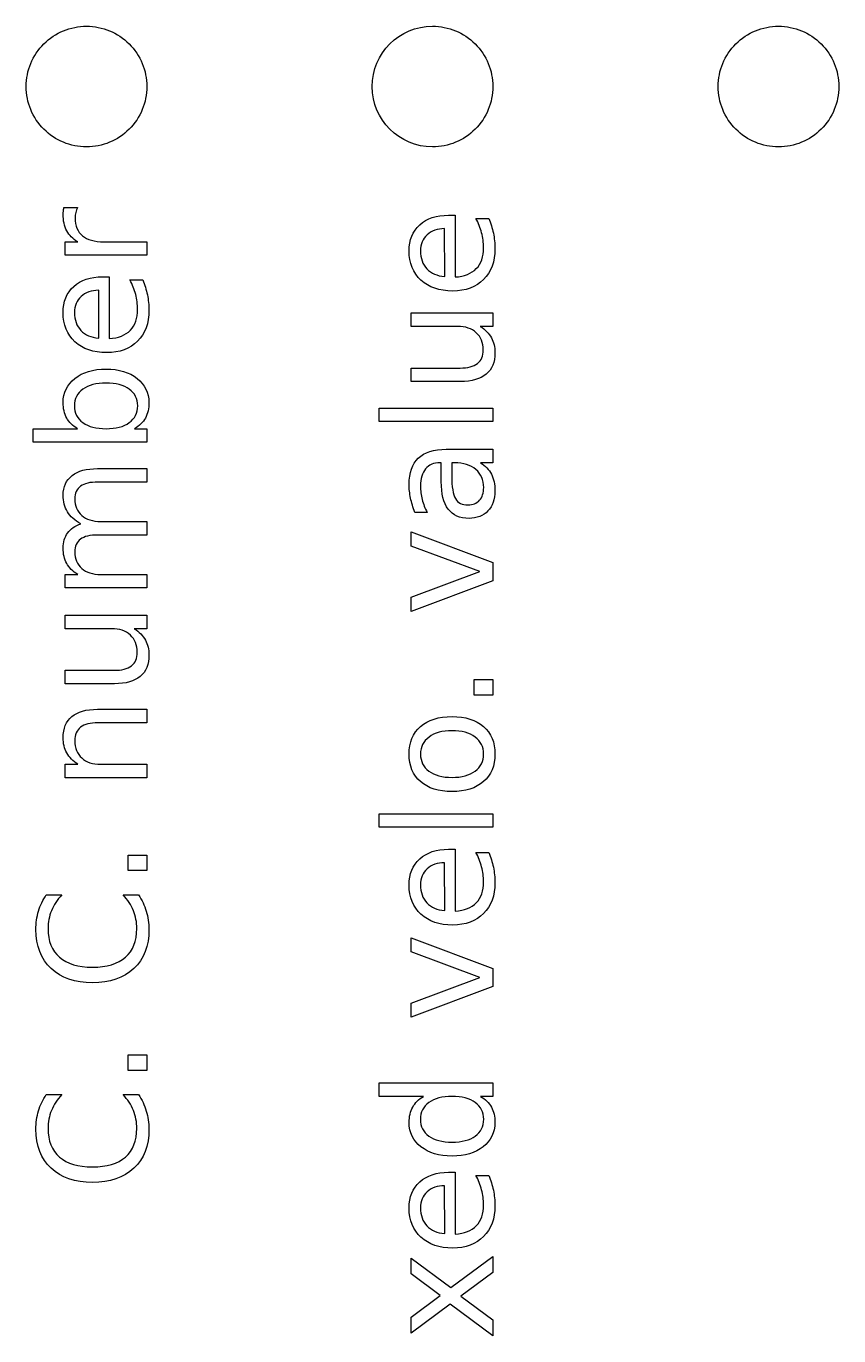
# Model space of a CAD drawing. Extents: x 30 to 245, y 40 to 174.
# Drawn here: x 110.45 to 131.33, y 74.28 to 107.92 of the extents above; entities that cross this region are included whole.
import ezdxf

# ---------------------------------------------------------------- set-up
doc = ezdxf.new("R2010")
doc.units = 0
doc.layers.add('Calque_1', color=7, linetype='CONTINUOUS')

msp = doc.modelspace()

# ---------------------------------------------------------------- linework, layer by layer
at = {"layer": 'Calque_1', "color": 1}
for points in [[(113.55, 106.36501)], [(122.44, 106.36501)], [(131.33, 106.36501)]]:
    msp.add_lwpolyline(points, close=True, dxfattribs=at)
at = {"layer": 'Calque_1', "color": 7}
for points in [[(111.41853, 103.2593), (111.7725, 103.26125)], [(121.30375, 103.06062), (121.4725, 103.06062), (121.4725, 101.47437)], [(121.30385, 103.06062), (121.30375, 103.06062)], [(122.00693, 102.98), (122.33318, 102.98)], [(121.20438, 101.48562), (121.2025, 102.71562)], [(112.44377, 102.37813), (113.55, 102.37813), (113.55, 102.03125), (111.45, 102.03125), (111.45, 102.37813), (111.77625, 102.37813)], [(112.41375, 101.47812), (112.5825, 101.47812), (112.5825, 99.89187)], [(112.41385, 101.47812), (112.41375, 101.47812)], [(113.11693, 101.3975), (113.44318, 101.3975)], [(112.31438, 99.90312), (112.3125, 101.13312)], [(121.53063, 100.205), (120.34, 100.205), (120.34, 100.55), (122.44, 100.55), (122.44, 100.205), (122.1175, 100.205)], [(121.61125, 98.79125), (120.34, 98.79125), (120.34, 99.13625), (121.59813, 99.13625)], [(113.23497, 97.57812), (113.54997, 97.57812), (113.54997, 97.23125), (110.63247, 97.23125), (110.63247, 97.57812), (111.76875, 97.57812)], [(121.24188, 97.04937), (122.44, 97.04937), (122.44, 96.70437), (122.12125, 96.70437)], [(112.2825, 96.55437), (113.55, 96.55437), (113.55, 96.2075), (112.29375, 96.2075)], [(121.11438, 96.22062), (121.11438, 96.70437), (121.08068, 96.70437)], [(121.46123, 96.70437), (121.38433, 96.70437), (121.38438, 96.36125)], [(112.36313, 95.195), (113.55, 95.195), (113.55, 94.84812), (112.29375, 94.84812)], [(120.75441, 95.42937), (120.43566, 95.42937)], [(112.36313, 93.83562), (113.55, 93.83562), (113.55, 93.48875), (111.45, 93.48875), (111.45, 93.83562), (111.77625, 93.83562)], [(112.64063, 92.4425), (111.45, 92.4425), (111.45, 92.7875), (113.55, 92.7875), (113.55, 92.4425), (113.2275, 92.4425)], [(112.72125, 91.02875), (111.45, 91.02875), (111.45, 91.37375), (112.70813, 91.37375)], [(112.2825, 90.3725), (113.55, 90.3725), (113.55, 90.0275), (112.29375, 90.0275)], [(112.36313, 88.96062), (113.55, 88.96062), (113.55, 88.61375), (111.45, 88.61375), (111.45, 88.96062), (111.77625, 88.96062)], [(121.30375, 86.77812), (121.4725, 86.77812), (121.4725, 85.19187)], [(121.30385, 86.77812), (121.30375, 86.77812)], [(122.00693, 86.6975), (122.33318, 86.6975)], [(121.20438, 85.20312), (121.2025, 86.43312)], [(110.96625, 85.60812), (111.36563, 85.60812)], [(112.93881, 85.60812), (113.33444, 85.60812)], [(120.65875, 80.43125), (119.5225, 80.43125), (119.5225, 80.77625), (122.44, 80.77625), (122.44, 80.43125), (122.125, 80.43125)], [(110.96625, 80.47812), (111.36563, 80.47812)], [(112.93881, 80.47812), (113.33444, 80.47812)], [(121.30375, 78.48312), (121.4725, 78.48312), (121.4725, 76.89687)], [(121.30385, 78.48312), (121.30375, 78.48312)], [(122.00693, 78.4025), (122.33318, 78.4025)], [(121.20438, 76.90812), (121.2025, 78.13812)]]:
    msp.add_lwpolyline(points, dxfattribs=at)
for points in [[(120.28938, 99.65937)], [(112.50188, 98.75187)], [(121.61127, 98.79125)], [(119.5225, 97.76187), (119.5225, 98.10687), (122.44, 98.10687), (122.44, 97.76187)], [(121.24191, 97.04937)], [(111.8531, 95.13687)], [(120.34, 92.88687), (120.34, 93.2525), (122.1025, 93.90875), (120.34, 94.565), (120.34, 94.93062), (122.44, 94.14312), (122.44, 93.67437)], [(111.39938, 91.89687)], [(112.72127, 91.02875)], [(121.96375, 90.73812), (121.96375, 91.13375), (122.44, 91.13375), (122.44, 90.73812)], [(112.28255, 90.3725)], [(120.28938, 89.22312)], [(120.58188, 89.22312)], [(119.5225, 87.34437), (119.5225, 87.68937), (122.44, 87.68937), (122.44, 87.34437)], [(113.07375, 86.23062), (113.07375, 86.62625), (113.55, 86.62625), (113.55, 86.23062)], [(110.96631, 85.60812)], [(120.34, 82.46187), (120.34, 82.8275), (122.1025, 83.48375), (120.34, 84.14), (120.34, 84.50562), (122.44, 83.71812), (122.44, 83.24937)], [(113.07375, 81.10062), (113.07375, 81.49625), (113.55, 81.49625), (113.55, 81.10062)], [(110.96631, 80.47812)], [(120.65878, 80.43125)], [(121.39188, 79.25562)], [(120.34, 76.28), (121.36188, 75.52062), (122.44, 76.31937), (122.44, 75.9125), (121.615, 75.30125), (122.44, 74.69), (122.44, 74.28312), (121.34125, 75.09875), (120.34, 74.3525), (120.34, 74.75937), (121.08813, 75.31625), (120.34, 75.87312)]]:
    msp.add_lwpolyline(points, close=True, dxfattribs=at)
at = {"layer": 'Calque_1', "color": 1}
for points in [[(110.903984, 107.461026), (111.194666, 107.751707), (111.588914, 107.91501), (112, 107.91501)], [(112, 107.91501), (112.411086, 107.91501), (112.805334, 107.751707), (113.096016, 107.461026)], [(119.34, 106.36501), (119.34, 107.221051), (120.033959, 107.91501), (120.89, 107.91501)], [(120.89, 107.91501), (121.301086, 107.91501), (121.695334, 107.751707), (121.986016, 107.461026)], [(128.683984, 107.461026), (128.974666, 107.751707), (129.368914, 107.91501), (129.78, 107.91501)], [(129.78, 107.91501), (130.191086, 107.91501), (130.585334, 107.751707), (130.876016, 107.461026)], [(110.45, 106.36501), (110.45, 106.776096), (110.613303, 107.170344), (110.903984, 107.461026)], [(113.096016, 107.461026), (113.386697, 107.170344), (113.55, 106.776096), (113.55, 106.36501)], [(121.986016, 107.461026), (122.276697, 107.170344), (122.44, 106.776096), (122.44, 106.36501)], [(128.23, 106.36501), (128.23, 106.776096), (128.393303, 107.170344), (128.683984, 107.461026)], [(130.876016, 107.461026), (131.166697, 107.170344), (131.33, 106.776096), (131.33, 106.36501)], [(110.903984, 105.268994), (110.613303, 105.559676), (110.45, 105.953924), (110.45, 106.36501)], [(113.55, 106.36501), (113.55, 105.953924), (113.386697, 105.559676), (113.096016, 105.268994)], [(120.89, 104.81501), (120.033959, 104.81501), (119.34, 105.508969), (119.34, 106.36501)], [(122.44, 106.36501), (122.44, 105.953924), (122.276697, 105.559676), (121.986016, 105.268994)], [(128.683984, 105.268994), (128.393303, 105.559676), (128.23, 105.953924), (128.23, 106.36501)], [(131.33, 106.36501), (131.33, 105.953924), (131.166697, 105.559676), (130.876016, 105.268994)], [(112, 104.81501), (111.588914, 104.81501), (111.194666, 104.978313), (110.903984, 105.268994)], [(113.096016, 105.268994), (112.805334, 104.978313), (112.411086, 104.81501), (112, 104.81501)], [(121.986016, 105.268994), (121.695334, 104.978313), (121.301086, 104.81501), (120.89, 104.81501)], [(129.78, 104.81501), (129.368914, 104.81501), (128.974666, 104.978313), (128.683984, 105.268994)], [(130.876016, 105.268994), (130.585334, 104.978313), (130.191086, 104.81501), (129.78, 104.81501)]]:
    msp.add_open_spline(points, degree=3, dxfattribs=at)
at = {"layer": 'Calque_1', "color": 7}
for points in [[(111.40543, 103.1637), (111.408097, 103.192433), (111.412463, 103.2243), (111.41853, 103.2593)], [(111.7725, 103.26125), (111.750033, 103.222517), (111.7338, 103.180017), (111.7238, 103.13375)], [(111.39943, 103.085), (111.39943, 103.108733), (111.40143, 103.134967), (111.40543, 103.1637)], [(111.49313, 102.66125), (111.430663, 102.777503), (111.39943, 102.918753), (111.39943, 103.085)], [(111.7238, 103.13375), (111.712533, 103.08875), (111.7069, 103.03875), (111.7069, 102.98375)], [(111.7069, 102.98375), (111.7069, 102.78875), (111.77065, 102.63875), (111.89815, 102.53375)], [(120.56323, 102.81312), (120.744477, 102.97812), (120.99135, 103.06062), (121.30385, 103.06062)], [(122.15318, 102.60875), (122.120713, 102.73375), (122.071963, 102.8575), (122.00693, 102.98)], [(122.33318, 102.98), (122.385647, 102.856247), (122.425647, 102.72937), (122.45318, 102.59937)], [(111.77625, 102.37813), (111.64875, 102.45063), (111.554377, 102.545003), (111.49313, 102.66125)], [(120.28948, 102.14375), (120.28948, 102.42625), (120.38073, 102.649373), (120.56323, 102.81312)], [(121.2025, 102.71562), (121.013753, 102.712953), (120.86313, 102.65983), (120.75063, 102.55625)], [(122.20188, 102.22437), (122.20188, 102.35687), (122.185647, 102.484997), (122.15318, 102.60875)], [(122.45318, 102.59937), (122.480713, 102.46937), (122.49448, 102.337497), (122.49448, 102.20375)], [(111.89815, 102.53375), (112.024397, 102.430003), (112.20627, 102.37813), (112.44377, 102.37813)], [(120.75063, 102.55625), (120.63813, 102.45375), (120.58188, 102.3175), (120.58188, 102.1475)], [(120.59323, 101.39187), (120.39073, 101.578123), (120.28948, 101.82875), (120.28948, 102.14375)], [(120.58188, 102.1475), (120.58188, 101.955), (120.636253, 101.800623), (120.745, 101.68437)], [(122.01625, 101.68812), (122.140003, 101.816873), (122.20188, 101.995623), (122.20188, 102.22437)], [(122.49448, 102.20375), (122.49448, 101.86875), (122.39698, 101.603123), (122.20198, 101.40687)], [(120.745, 101.68437), (120.853753, 101.56937), (121.00688, 101.50312), (121.20438, 101.48562)], [(121.4725, 101.47437), (121.71, 101.48937), (121.89125, 101.56062), (122.01625, 101.68812)], [(111.67323, 101.23062), (111.854477, 101.39562), (112.10135, 101.47812), (112.41385, 101.47812)], [(113.26318, 101.02625), (113.230713, 101.15125), (113.181963, 101.275), (113.11693, 101.3975)], [(113.44318, 101.3975), (113.495647, 101.273747), (113.535647, 101.14687), (113.56318, 101.01687)], [(121.41073, 101.11437), (121.066977, 101.11437), (120.794477, 101.20687), (120.59323, 101.39187)], [(122.20198, 101.40687), (122.00698, 101.21187), (121.74323, 101.11437), (121.41073, 101.11437)], [(111.39948, 100.56125), (111.39948, 100.84375), (111.49073, 101.066873), (111.67323, 101.23062)], [(111.86063, 100.97375), (111.74813, 100.87125), (111.69188, 100.735), (111.69188, 100.565)], [(112.3125, 101.13312), (112.123753, 101.130453), (111.97313, 101.07733), (111.86063, 100.97375)], [(113.31188, 100.64187), (113.31188, 100.77437), (113.295647, 100.902497), (113.26318, 101.02625)], [(113.56318, 101.01687), (113.590713, 100.88687), (113.60448, 100.754997), (113.60448, 100.62125)], [(111.70323, 99.80937), (111.50073, 99.995623), (111.39948, 100.24625), (111.39948, 100.56125)], [(111.69188, 100.565), (111.69188, 100.3725), (111.746253, 100.218123), (111.855, 100.10187)], [(113.12625, 100.10562), (113.250003, 100.234373), (113.31188, 100.413123), (113.31188, 100.64187)], [(113.60448, 100.62125), (113.60448, 100.28625), (113.50698, 100.020623), (113.31198, 99.82437)], [(111.855, 100.10187), (111.963753, 99.98687), (112.11688, 99.92062), (112.31438, 99.90312)], [(112.5825, 99.89187), (112.82, 99.90687), (113.00125, 99.97812), (113.12625, 100.10562)], [(122.01625, 100.04187), (121.897503, 100.150623), (121.73563, 100.205), (121.53063, 100.205)], [(122.19438, 99.60125), (122.19438, 99.787497), (122.135003, 99.93437), (122.01625, 100.04187)], [(122.1175, 100.205), (122.245, 100.121247), (122.34, 100.023747), (122.4025, 99.9125)], [(122.4025, 99.9125), (122.463767, 99.8025), (122.4944, 99.674373), (122.4944, 99.52812)], [(112.52073, 99.53187), (112.176977, 99.53187), (111.904477, 99.62437), (111.70323, 99.80937)], [(113.31198, 99.82437), (113.11698, 99.62937), (112.85323, 99.53187), (112.52073, 99.53187)], [(122.04625, 99.2525), (122.145003, 99.33), (122.19438, 99.44625), (122.19438, 99.60125)], [(121.59813, 99.13625), (121.796877, 99.13625), (121.94625, 99.175), (122.04625, 99.2525)], [(122.4944, 99.52812), (122.4944, 99.286873), (122.4194, 99.10375), (122.2694, 98.97875)], [(111.7031, 98.87), (111.9056, 99.03), (112.17185, 99.11), (112.50185, 99.11)], [(112.50185, 99.11), (112.83185, 99.11), (113.0981, 99.03), (113.3006, 98.87)], [(122.2694, 98.97875), (122.1194, 98.85375), (121.900023, 98.79125), (121.61127, 98.79125)], [(111.39935, 98.24937), (111.39935, 98.50437), (111.5006, 98.711247), (111.7031, 98.87)], [(111.90563, 98.59437), (111.76063, 98.490623), (111.68813, 98.3475), (111.68813, 98.165)], [(112.50188, 98.75187), (112.248127, 98.75187), (112.049377, 98.69937), (111.90563, 98.59437)], [(113.1, 98.59437), (112.955, 98.69937), (112.755627, 98.75187), (112.50188, 98.75187)], [(113.31563, 98.165), (113.31563, 98.3475), (113.243753, 98.490623), (113.1, 98.59437)], [(113.3006, 98.87), (113.5031, 98.711247), (113.60435, 98.50437), (113.60435, 98.24937)], [(111.49125, 97.85187), (111.429983, 97.963123), (111.39935, 98.095623), (111.39935, 98.24937)], [(113.60435, 98.24937), (113.60435, 98.095623), (113.57435, 97.963123), (113.51435, 97.85187)], [(111.68813, 98.165), (111.68813, 97.9825), (111.76063, 97.83875), (111.90563, 97.73375)], [(113.1, 97.73375), (113.243753, 97.83875), (113.31563, 97.9825), (113.31563, 98.165)], [(111.76875, 97.57812), (111.64375, 97.65062), (111.55125, 97.74187), (111.49125, 97.85187)], [(111.90563, 97.73375), (112.049377, 97.629997), (112.248127, 97.57812), (112.50188, 97.57812)], [(112.50188, 97.57812), (112.755627, 97.57812), (112.955, 97.629997), (113.1, 97.73375)], [(113.51435, 97.85187), (113.453083, 97.74187), (113.359957, 97.65062), (113.23497, 97.57812)], [(120.52566, 96.82437), (120.68316, 96.97437), (120.92191, 97.04937), (121.24191, 97.04937)], [(111.63, 96.37625), (111.7825, 96.494997), (112, 96.55437), (112.2825, 96.55437)], [(120.28941, 96.14375), (120.28941, 96.447497), (120.36816, 96.67437), (120.52566, 96.82437)], [(120.71318, 96.54687), (120.62568, 96.443123), (120.58193, 96.296873), (120.58193, 96.10812)], [(121.08068, 96.70437), (120.921927, 96.70437), (120.799427, 96.65187), (120.71318, 96.54687)], [(122.00311, 96.53), (121.866857, 96.646247), (121.68623, 96.70437), (121.46123, 96.70437)], [(122.20561, 96.07062), (122.20561, 96.261873), (122.13811, 96.415), (122.00311, 96.53)], [(122.12125, 96.70437), (122.24875, 96.625623), (122.343127, 96.5275), (122.40438, 96.41)], [(111.39938, 95.87), (111.39938, 96.088747), (111.476253, 96.257497), (111.63, 96.37625)], [(112.29375, 96.2075), (112.092503, 96.2075), (111.94313, 96.171873), (111.84563, 96.10062)], [(121.29438, 95.51187), (121.17438, 95.670623), (121.11438, 95.906873), (121.11438, 96.22062)], [(121.38438, 96.36125), (121.38438, 96.082497), (121.416247, 95.88937), (121.47998, 95.78187)], [(122.40438, 96.41), (122.46438, 96.2925), (122.49438, 96.14875), (122.49438, 95.97875)], [(111.51, 95.44625), (111.436253, 95.56625), (111.39938, 95.7075), (111.39938, 95.87)], [(111.84563, 96.10062), (111.74813, 96.029373), (111.69938, 95.920623), (111.69938, 95.77437)], [(120.32691, 95.79687), (120.30191, 95.915623), (120.28941, 96.03125), (120.28941, 96.14375)], [(120.58193, 96.10812), (120.58193, 95.98812), (120.596297, 95.871247), (120.62503, 95.7575)], [(122.09873, 95.74062), (122.169983, 95.821873), (122.20561, 95.931873), (122.20561, 96.07062)], [(122.49438, 95.97875), (122.49438, 95.76375), (122.43438, 95.5925), (122.31438, 95.465)], [(111.69938, 95.77437), (111.69938, 95.595623), (111.758753, 95.454373), (111.8775, 95.35062)], [(120.43566, 95.42937), (120.386927, 95.555623), (120.350677, 95.678123), (120.32691, 95.79687)], [(120.62503, 95.7575), (120.653763, 95.643747), (120.69689, 95.53437), (120.75441, 95.42937)], [(121.47998, 95.78187), (121.543713, 95.67437), (121.652463, 95.62062), (121.80623, 95.62062)], [(121.80623, 95.62062), (121.92873, 95.62062), (122.02623, 95.66062), (122.09873, 95.74062)], [(111.85313, 95.13687), (111.69813, 95.223123), (111.583753, 95.32625), (111.51, 95.44625)], [(111.8775, 95.35062), (111.996253, 95.246873), (112.15813, 95.195), (112.36313, 95.195)], [(121.82875, 95.27562), (121.592503, 95.27562), (121.41438, 95.35437), (121.29438, 95.51187)], [(122.31438, 95.465), (122.193127, 95.338747), (122.03125, 95.27562), (121.82875, 95.27562)], [(111.39935, 94.51062), (111.39935, 94.66312), (111.4381, 94.792497), (111.5156, 94.89875)], [(111.5156, 94.89875), (111.5931, 95.00625), (111.7056, 95.085623), (111.8531, 95.13687)], [(112.29375, 94.84812), (112.09125, 94.84812), (111.941877, 94.812497), (111.84563, 94.74125)], [(111.49125, 94.11875), (111.429983, 94.22875), (111.39935, 94.359373), (111.39935, 94.51062)], [(111.84563, 94.74125), (111.74813, 94.669997), (111.69938, 94.559997), (111.69938, 94.41125)], [(111.69938, 94.41125), (111.69938, 94.234997), (111.75938, 94.094997), (111.87938, 93.99125)], [(111.77625, 93.83562), (111.647503, 93.914373), (111.552503, 94.00875), (111.49125, 94.11875)], [(111.87938, 93.99125), (111.998127, 93.887497), (112.159377, 93.83562), (112.36313, 93.83562)], [(113.12625, 92.27937), (113.007503, 92.388123), (112.84563, 92.4425), (112.64063, 92.4425)], [(113.30438, 91.83875), (113.30438, 92.024997), (113.245003, 92.17187), (113.12625, 92.27937)], [(113.2275, 92.4425), (113.355, 92.358747), (113.45, 92.261247), (113.5125, 92.15)], [(113.15625, 91.49), (113.255003, 91.5675), (113.30438, 91.68375), (113.30438, 91.83875)], [(113.5125, 92.15), (113.573767, 92.04), (113.6044, 91.911873), (113.6044, 91.76562)], [(112.70813, 91.37375), (112.906877, 91.37375), (113.05625, 91.4125), (113.15625, 91.49)], [(113.6044, 91.76562), (113.6044, 91.524373), (113.5294, 91.34125), (113.3794, 91.21625)], [(113.3794, 91.21625), (113.2294, 91.09125), (113.010023, 91.02875), (112.72127, 91.02875)], [(111.39943, 89.63937), (111.39943, 89.880623), (111.47443, 90.063123), (111.62443, 90.18687)], [(111.62443, 90.18687), (111.773177, 90.310623), (111.99255, 90.3725), (112.28255, 90.3725)], [(120.58188, 89.93), (120.77688, 90.101247), (121.04688, 90.18687), (121.39188, 90.18687)], [(121.39188, 90.18687), (121.735627, 90.18687), (122.005627, 90.101247), (122.20188, 89.93)], [(111.8475, 89.91125), (111.748753, 89.83375), (111.69938, 89.7175), (111.69938, 89.5625)], [(112.29375, 90.0275), (112.095003, 90.0275), (111.946253, 89.98875), (111.8475, 89.91125)], [(120.28938, 89.22312), (120.28938, 89.52312), (120.38688, 89.758747), (120.58188, 89.93)], [(121.39188, 89.82125), (121.143127, 89.82125), (120.94625, 89.7675), (120.80125, 89.66)], [(121.98438, 89.66), (121.83938, 89.7675), (121.64188, 89.82125), (121.39188, 89.82125)], [(122.20188, 89.93), (122.39688, 89.758747), (122.49438, 89.52312), (122.49438, 89.22312)], [(111.49313, 89.25125), (111.430663, 89.36375), (111.39943, 89.493123), (111.39943, 89.63937)], [(111.69938, 89.5625), (111.69938, 89.376247), (111.758753, 89.22937), (111.8775, 89.12187)], [(120.80125, 89.66), (120.655003, 89.5525), (120.58188, 89.406873), (120.58188, 89.22312)], [(122.20188, 89.22312), (122.20188, 89.406873), (122.12938, 89.5525), (121.98438, 89.66)], [(111.77625, 88.96062), (111.650003, 89.04312), (111.55563, 89.139997), (111.49313, 89.25125)], [(120.58188, 88.51437), (120.38688, 88.685623), (120.28938, 88.921873), (120.28938, 89.22312)], [(120.58188, 89.22312), (120.58188, 89.03812), (120.65438, 88.89187), (120.79938, 88.78437)], [(121.98625, 88.7825), (122.130003, 88.89), (122.20188, 89.036873), (122.20188, 89.22312)], [(122.49438, 89.22312), (122.49438, 88.921873), (122.39688, 88.685623), (122.20188, 88.51437)], [(111.8775, 89.12187), (111.996253, 89.01437), (112.15813, 88.96062), (112.36313, 88.96062)], [(121.39188, 88.25937), (121.04688, 88.25937), (120.77688, 88.34437), (120.58188, 88.51437)], [(120.79938, 88.78437), (120.943127, 88.67687), (121.140627, 88.62312), (121.39188, 88.62312)], [(121.39188, 88.62312), (121.643127, 88.62312), (121.84125, 88.676247), (121.98625, 88.7825)], [(122.20188, 88.51437), (122.005627, 88.34437), (121.735627, 88.25937), (121.39188, 88.25937)], [(120.56323, 86.53062), (120.744477, 86.69562), (120.99135, 86.77812), (121.30385, 86.77812)], [(120.28948, 85.86125), (120.28948, 86.14375), (120.38073, 86.366873), (120.56323, 86.53062)], [(122.15318, 86.32625), (122.120713, 86.45125), (122.071963, 86.575), (122.00693, 86.6975)], [(122.33318, 86.6975), (122.385647, 86.573747), (122.425647, 86.44687), (122.45318, 86.31687)], [(120.75063, 86.27375), (120.63813, 86.17125), (120.58188, 86.035), (120.58188, 85.865)], [(121.2025, 86.43312), (121.013753, 86.430453), (120.86313, 86.37733), (120.75063, 86.27375)], [(122.20188, 85.94187), (122.20188, 86.07437), (122.185647, 86.202497), (122.15318, 86.32625)], [(122.45318, 86.31687), (122.480713, 86.18687), (122.49448, 86.054997), (122.49448, 85.92125)], [(120.59323, 85.10937), (120.39073, 85.295623), (120.28948, 85.54625), (120.28948, 85.86125)], [(120.58188, 85.865), (120.58188, 85.6725), (120.636253, 85.518123), (120.745, 85.40187)], [(122.01625, 85.40562), (122.140003, 85.534373), (122.20188, 85.713123), (122.20188, 85.94187)], [(122.49448, 85.92125), (122.49448, 85.58625), (122.39698, 85.320623), (122.20198, 85.12437)], [(110.76756, 85.19), (110.811293, 85.338747), (110.877543, 85.47812), (110.96631, 85.60812)], [(111.36563, 85.60812), (111.246877, 85.48062), (111.158127, 85.34437), (111.09938, 85.19937)], [(113.20506, 85.19937), (113.146327, 85.34437), (113.057577, 85.48062), (112.93881, 85.60812)], [(113.33444, 85.60812), (113.42444, 85.47562), (113.49194, 85.334997), (113.53694, 85.18625)], [(110.70006, 84.7175), (110.70006, 84.885), (110.72256, 85.0425), (110.76756, 85.19)], [(111.09938, 85.19937), (111.040647, 85.055623), (111.01128, 84.9025), (111.01128, 84.74)], [(113.29316, 84.74), (113.29316, 84.9025), (113.263793, 85.055623), (113.20506, 85.19937)], [(113.53694, 85.18625), (113.58194, 85.03875), (113.60444, 84.8825), (113.60444, 84.7175)], [(121.41073, 84.83187), (121.066977, 84.83187), (120.794477, 84.92437), (120.59323, 85.10937)], [(120.745, 85.40187), (120.853753, 85.28687), (121.00688, 85.22062), (121.20438, 85.20312)], [(122.20198, 85.12437), (122.00698, 84.92937), (121.74323, 84.83187), (121.41073, 84.83187)], [(121.4725, 85.19187), (121.71, 85.20687), (121.89125, 85.27812), (122.01625, 85.40562)], [(111.09006, 83.71625), (110.83006, 83.959997), (110.70006, 84.293747), (110.70006, 84.7175)], [(111.01128, 84.74), (111.01128, 84.42), (111.109407, 84.175), (111.30566, 84.005)], [(113.00066, 84.005), (113.19566, 84.175), (113.29316, 84.42), (113.29316, 84.74)], [(113.60444, 84.7175), (113.60444, 84.293747), (113.475063, 83.959997), (113.21631, 83.71625)], [(111.30566, 84.005), (111.50066, 83.835), (111.78316, 83.75), (112.15316, 83.75)], [(112.15316, 83.75), (112.521907, 83.75), (112.804407, 83.835), (113.00066, 84.005)], [(112.15319, 83.35062), (111.70319, 83.35062), (111.348813, 83.472497), (111.09006, 83.71625)], [(113.21631, 83.71625), (112.95631, 83.472497), (112.601937, 83.35062), (112.15319, 83.35062)], [(110.76756, 80.06), (110.811293, 80.208747), (110.877543, 80.34812), (110.96631, 80.47812)], [(111.36563, 80.47812), (111.246877, 80.35062), (111.158127, 80.21437), (111.09938, 80.06937)], [(113.20506, 80.06937), (113.146327, 80.21437), (113.057577, 80.35062), (112.93881, 80.47812)], [(113.33444, 80.47812), (113.42444, 80.34562), (113.49194, 80.204997), (113.53694, 80.05625)], [(120.38128, 80.15562), (120.44128, 80.266873), (120.53378, 80.35875), (120.65878, 80.43125)], [(121.39188, 80.43125), (121.138127, 80.43125), (120.939377, 80.37875), (120.79563, 80.27375)], [(121.99, 80.27375), (121.845, 80.37875), (121.645627, 80.43125), (121.39188, 80.43125)], [(122.125, 80.43125), (122.25, 80.35875), (122.343127, 80.266873), (122.40438, 80.15562)], [(110.70006, 79.5875), (110.70006, 79.755), (110.72256, 79.9125), (110.76756, 80.06)], [(111.09938, 80.06937), (111.040647, 79.925623), (111.01128, 79.7725), (111.01128, 79.61)], [(113.29316, 79.61), (113.29316, 79.7725), (113.263793, 79.925623), (113.20506, 80.06937)], [(113.53694, 80.05625), (113.58194, 79.90875), (113.60444, 79.7525), (113.60444, 79.5875)], [(120.28938, 79.75812), (120.28938, 79.91312), (120.320013, 80.04562), (120.38128, 80.15562)], [(120.79563, 80.27375), (120.65063, 80.16875), (120.57813, 80.025), (120.57813, 79.8425)], [(122.20563, 79.8425), (122.20563, 80.025), (122.133753, 80.16875), (121.99, 80.27375)], [(122.40438, 80.15562), (122.46438, 80.04562), (122.49438, 79.91312), (122.49438, 79.75812)], [(120.59313, 79.1375), (120.39063, 79.2975), (120.28938, 79.504373), (120.28938, 79.75812)], [(120.57813, 79.8425), (120.57813, 79.66), (120.65063, 79.51625), (120.79563, 79.41125)], [(121.99, 79.41125), (122.133753, 79.51625), (122.20563, 79.66), (122.20563, 79.8425)], [(122.49438, 79.75812), (122.49438, 79.504373), (122.39313, 79.2975), (122.19063, 79.1375)], [(111.09006, 78.58625), (110.83006, 78.829997), (110.70006, 79.163747), (110.70006, 79.5875)], [(111.01128, 79.61), (111.01128, 79.29), (111.109407, 79.045), (111.30566, 78.875)], [(113.00066, 78.875), (113.19566, 79.045), (113.29316, 79.29), (113.29316, 79.61)], [(113.60444, 79.5875), (113.60444, 79.163747), (113.475063, 78.829997), (113.21631, 78.58625)], [(120.79563, 79.41125), (120.939377, 79.307497), (121.138127, 79.25562), (121.39188, 79.25562)], [(121.39188, 79.25562), (121.645627, 79.25562), (121.845, 79.307497), (121.99, 79.41125)], [(121.39188, 78.89937), (121.06188, 78.89937), (120.79563, 78.978747), (120.59313, 79.1375)], [(122.19063, 79.1375), (121.98813, 78.978747), (121.72188, 78.89937), (121.39188, 78.89937)], [(111.30566, 78.875), (111.50066, 78.705), (111.78316, 78.62), (112.15316, 78.62)], [(112.15316, 78.62), (112.521907, 78.62), (112.804407, 78.705), (113.00066, 78.875)], [(112.15319, 78.22062), (111.70319, 78.22062), (111.348813, 78.342497), (111.09006, 78.58625)], [(113.21631, 78.58625), (112.95631, 78.342497), (112.601937, 78.22062), (112.15319, 78.22062)], [(120.56323, 78.23562), (120.744477, 78.40062), (120.99135, 78.48312), (121.30385, 78.48312)], [(122.15318, 78.03125), (122.120713, 78.15625), (122.071963, 78.28), (122.00693, 78.4025)], [(122.33318, 78.4025), (122.385647, 78.278747), (122.425647, 78.15187), (122.45318, 78.02187)], [(120.28948, 77.56625), (120.28948, 77.84875), (120.38073, 78.071873), (120.56323, 78.23562)], [(121.2025, 78.13812), (121.013753, 78.135453), (120.86313, 78.08233), (120.75063, 77.97875)], [(122.20188, 77.64687), (122.20188, 77.77937), (122.185647, 77.907497), (122.15318, 78.03125)], [(120.75063, 77.97875), (120.63813, 77.87625), (120.58188, 77.74), (120.58188, 77.57)], [(122.45318, 78.02187), (122.480713, 77.89187), (122.49448, 77.759997), (122.49448, 77.62625)], [(120.59323, 76.81437), (120.39073, 77.000623), (120.28948, 77.25125), (120.28948, 77.56625)], [(120.58188, 77.57), (120.58188, 77.3775), (120.636253, 77.223123), (120.745, 77.10687)], [(122.01625, 77.11062), (122.140003, 77.239373), (122.20188, 77.418123), (122.20188, 77.64687)], [(122.49448, 77.62625), (122.49448, 77.29125), (122.39698, 77.025623), (122.20198, 76.82937)], [(120.745, 77.10687), (120.853753, 76.99187), (121.00688, 76.92562), (121.20438, 76.90812)], [(121.4725, 76.89687), (121.71, 76.91187), (121.89125, 76.98312), (122.01625, 77.11062)], [(121.41073, 76.53687), (121.066977, 76.53687), (120.794477, 76.62937), (120.59323, 76.81437)], [(122.20198, 76.82937), (122.00698, 76.63437), (121.74323, 76.53687), (121.41073, 76.53687)]]:
    msp.add_open_spline(points, degree=3, dxfattribs=at)

doc.saveas('drawing.dxf')
